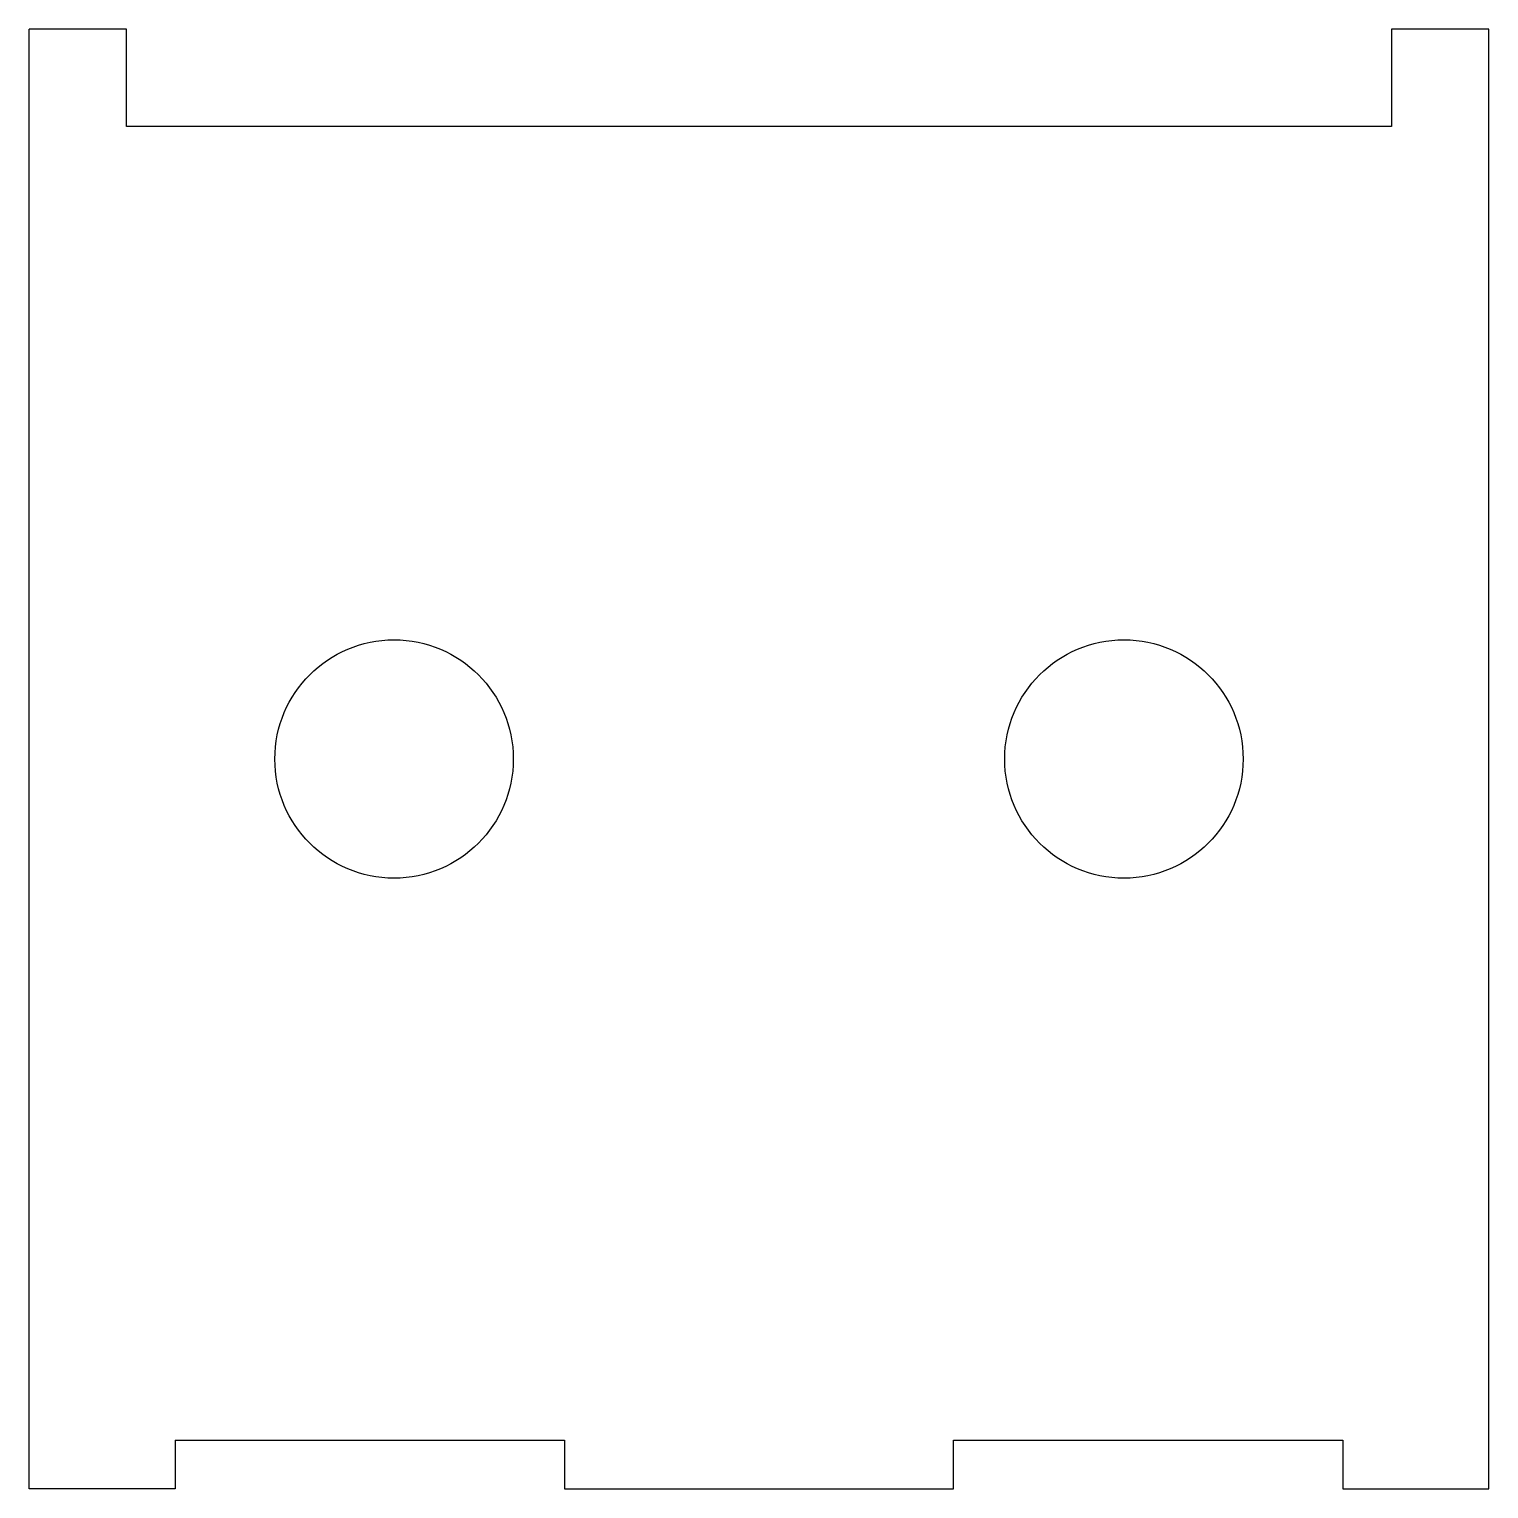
# Model space of a CAD drawing. Extents: x 204 to 354, y 0 to 150.
import ezdxf

# ---------------------------------------------------------------- set-up
doc = ezdxf.new("R2010")
doc.units = 0
doc.layers.add('Shape2DView', color=7, linetype='CONTINUOUS')

msp = doc.modelspace()

# ---------------------------------------------------------------- linework, layer by layer
at = {"layer": 'Shape2DView'}
for p, q in [((204, 0), (204, 150)), ((214, 150), (204, 150)), ((214, 140), (214, 150)), ((344, 150), (344, 140)), ((354, 150), (344, 150)), ((354, 0), (354, 150)), ((344, 140), (214, 140)), ((219, 5), (259, 5)), ((219, 5), (219, 0)), ((259, 5), (259, 0)), ((299, 0), (299, 5)), ((299, 5), (339, 5)), ((339, 5), (339, 0)), ((219, 0), (204, 0)), ((259, 0), (299, 0)), ((339, 0), (354, 0))]:
    msp.add_line(p, q, dxfattribs=at)
for centre in [(241.5, 75), (316.5, 75)]:
    msp.add_circle(centre, 12.25, dxfattribs=at)

doc.saveas('drawing.dxf')
